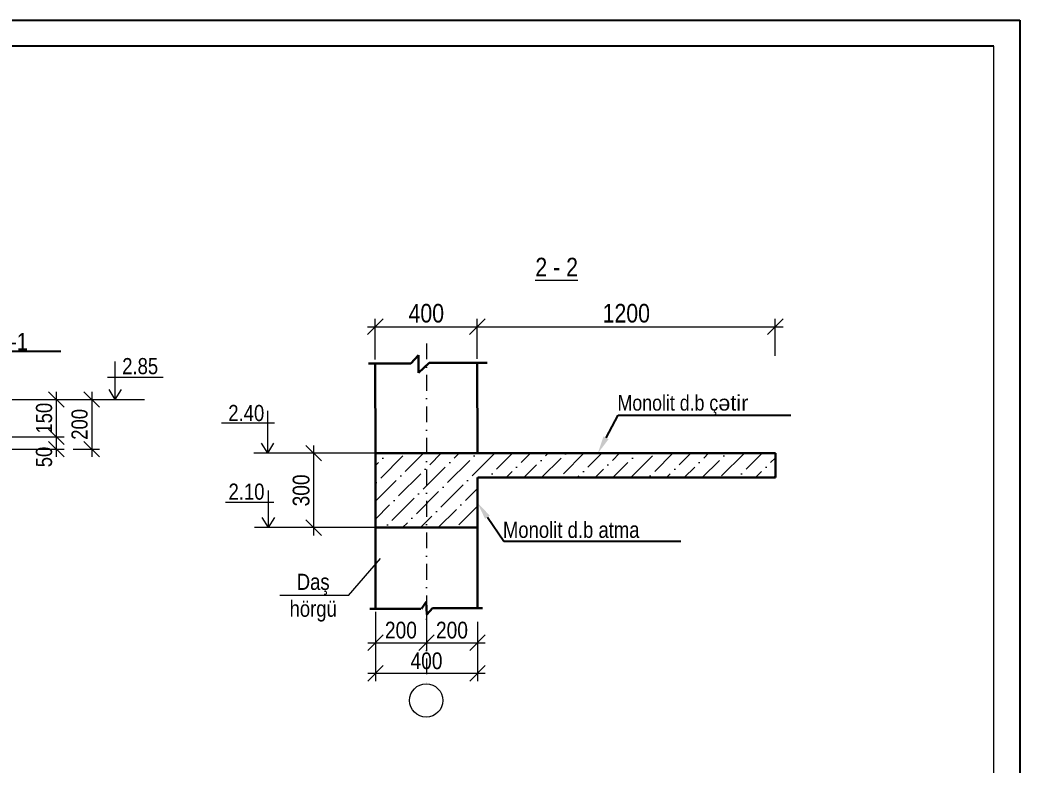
# Model space of a CAD drawing. Header units: millimetres. Extents: x 806395 to 1617731, y -246149 to 193681.
# Drawn here: x 1601588 to 1617712, y -137578 to -125561 of the extents above; entities that cross this region are included whole.
import ezdxf
from ezdxf import colors
from ezdxf.entities.mleader import LeaderData, LeaderLine
from ezdxf.math import Vec2, Vec3

# ---------------------------------------------------------------- set-up
doc = ezdxf.new("R2010")
doc.units = ezdxf.units.MM
doc.linetypes.add('DASHDOTX2', pattern=[50.8, 25.4, -12.7, 0, -12.7])
doc.layers.add('Ox xetti', color=7, linetype='Continuous')
doc.styles.add('style1', font='A3TI(LA).TTF', dxfattribs={"height": 400})
doc.styles.add('style6', font='ARIALN.TTF', dxfattribs={"height": 300})
doc.dimstyles.new('DIM_100', dxfattribs={"dimscale": 100, "dimtxt": 400, "dimasz": 2.5, "dimexe": 1.25, "dimexo": 0.625, "dimtad": 1, "dimdec": 0, "dimtxsty": 'style1', "dimblk": 'OBLIQUE', "dimcen": 2.5, "dimdle": 1.25, "dimclrd": 251, "dimclre": 251, "dimaunit": 1, "dimadec": 3, "dimazin": 0, "dimtfac": 1, "dimtdec": 0, "dimtmove": 1, "dimatfit": 3, "dimfxl": 1.25, "dimlwd": 13, "dimlwe": 5, "dimarcsym": 0})

# ---------------------------------------------------------------- blocks, each defined once
blk = doc.blocks.new('_Oblique')
at = {"color": 0, "linetype": 'ByBlock', "lineweight": -2}
blk.add_line((-0.5, -0.5), (0.5, 0.5), dxfattribs=at)
blk = doc.blocks.new('*D276')
at = {"color": 251, "linetype": 'ByBlock', "lineweight": 13, "ltscale": 15, "transparency": 16777216}
blk.add_line((1602173, -131559), (1602173, -132410), dxfattribs=at)
at = {"color": 251, "lineweight": 5, "ltscale": 15, "transparency": 16777216}
for p, q in [((1601696, -131684), (1602298, -131684)), ((1601493, -132285), (1602298, -132285))]:
    blk.add_line(p, q, dxfattribs=at)
at = {"layer": 'Defpoints', "color": 0, "ltscale": 15, "transparency": 16777216}
for p in [(1601634, -131684), (1601431, -132285), (1602173, -132285)]:
    blk.add_point(p, dxfattribs=at)
at = {"color": 251, "lineweight": 13, "ltscale": 15, "transparency": 16777216, "xscale": 250, "yscale": 250, "zscale": 250}
for p, rotation in [((1602173, -131684), 90), ((1602173, -132285), 270)]:
    blk.add_blockref('_Oblique', p, dxfattribs=dict(at, rotation=rotation))
at = {"color": 0, "lineweight": 15, "ltscale": 15, "transparency": 16777216, "insert": (1601977, -131984), "char_height": 300, "attachment_point": 5, "rotation": 90, "style": 'style6'}
blk.add_mtext('{\\H0.86667x;150}', dxfattribs=at)
blk = doc.blocks.new('*D277')
at = {"color": 251, "linetype": 'ByBlock', "lineweight": 13, "transparency": 16777216}
blk.add_line((1602744, -131559), (1602744, -132610), dxfattribs=at)
at = {"color": 251, "lineweight": 5, "transparency": 16777216}
for p, q in [((1600413, -131684), (1602869, -131684)), ((1602447, -132485), (1602869, -132485))]:
    blk.add_line(p, q, dxfattribs=at)
at = {"layer": 'Defpoints', "color": 0, "transparency": 16777216}
for p in [(1600351, -131684), (1602385, -132485), (1602744, -132485)]:
    blk.add_point(p, dxfattribs=at)
at = {"color": 251, "lineweight": 13, "transparency": 16777216, "xscale": 250, "yscale": 250, "zscale": 250}
for p, rotation in [((1602744, -131684), 90), ((1602744, -132485), 270)]:
    blk.add_blockref('_Oblique', p, dxfattribs=dict(at, rotation=rotation))
at = {"color": 0, "transparency": 16777216, "insert": (1602549, -132084), "char_height": 300, "attachment_point": 5, "rotation": 90, "style": 'style6'}
blk.add_mtext('{\\H0.86667x;200}', dxfattribs=at)
blk = doc.blocks.new('*D278')
at = {"color": 251, "linetype": 'ByBlock', "lineweight": 13, "transparency": 16777216}
blk.add_line((1602173, -132160), (1602173, -132610), dxfattribs=at)
at = {"color": 251, "lineweight": 5, "transparency": 16777216}
for p, q in [((1600557, -132285), (1602298, -132285)), ((1600557, -132485), (1602298, -132485))]:
    blk.add_line(p, q, dxfattribs=at)
at = {"layer": 'Defpoints', "color": 0, "transparency": 16777216}
for p in [(1600495, -132285), (1600495, -132485), (1602173, -132485)]:
    blk.add_point(p, dxfattribs=at)
at = {"color": 251, "lineweight": 13, "transparency": 16777216, "xscale": 250, "yscale": 250, "zscale": 250}
for p, rotation in [((1602173, -132285), 90), ((1602173, -132485), 270)]:
    blk.add_blockref('_Oblique', p, dxfattribs=dict(at, rotation=rotation))
at = {"color": 0, "transparency": 16777216, "insert": (1601977, -132610), "char_height": 300, "attachment_point": 5, "rotation": 90, "style": 'style6'}
blk.add_mtext('{\\H0.86667x;50}', dxfattribs=at)
blk = doc.blocks.new('*D286')
at = {"color": 251, "lineweight": 5, "transparency": 16777216}
for p, q in [((1607317, -131038), (1607317, -130383)), ((1608961, -131027), (1608961, -130383))]:
    blk.add_line(p, q, dxfattribs=at)
at = {"color": 251, "linetype": 'ByBlock', "lineweight": 13, "transparency": 16777216}
blk.add_line((1607192, -130508), (1609086, -130508), dxfattribs=at)
at = {"layer": 'Defpoints', "color": 0, "transparency": 16777216}
for p in [(1608961, -130508), (1607317, -131100), (1608961, -131090)]:
    blk.add_point(p, dxfattribs=at)
at = {"color": 251, "lineweight": 13, "transparency": 16777216, "xscale": 250, "yscale": 250, "zscale": 250, "rotation": 180}
blk.add_blockref('_Oblique', (1607317, -130508), dxfattribs=at)
at = {"color": 251, "lineweight": 13, "transparency": 16777216, "xscale": 250, "yscale": 250, "zscale": 250}
blk.add_blockref('_Oblique', (1608961, -130508), dxfattribs=at)
at = {"color": 0, "transparency": 16777216, "insert": (1608139, -130293), "char_height": 300, "attachment_point": 5, "style": 'style6'}
blk.add_mtext('400', dxfattribs=at)
blk = doc.blocks.new('*D287')
at = {"color": 251, "lineweight": 5, "transparency": 16777216}
for p, q in [((1608961, -130977), (1608961, -130383)), ((1613767, -130977), (1613767, -130383))]:
    blk.add_line(p, q, dxfattribs=at)
at = {"color": 251, "linetype": 'ByBlock', "lineweight": 13, "transparency": 16777216}
blk.add_line((1608836, -130508), (1613892, -130508), dxfattribs=at)
at = {"layer": 'Defpoints', "color": 0, "transparency": 16777216}
for p in [(1613767, -130508), (1608961, -131040), (1613767, -131040)]:
    blk.add_point(p, dxfattribs=at)
at = {"color": 251, "lineweight": 13, "transparency": 16777216, "xscale": 250, "yscale": 250, "zscale": 250, "rotation": 180}
blk.add_blockref('_Oblique', (1608961, -130508), dxfattribs=at)
at = {"color": 251, "lineweight": 13, "transparency": 16777216, "xscale": 250, "yscale": 250, "zscale": 250}
blk.add_blockref('_Oblique', (1613767, -130508), dxfattribs=at)
at = {"color": 0, "transparency": 16777216, "insert": (1611364, -130293), "char_height": 300, "attachment_point": 5, "style": 'style6'}
blk.add_mtext('1{\\fArial Narrow|b0|i0|c238|p34;2}00', dxfattribs=at)
blk = doc.blocks.new('*D288')
at = {"color": 251, "linetype": 'ByBlock', "lineweight": 13, "transparency": 16777216}
blk.add_line((1606322, -132424), (1606322, -133874), dxfattribs=at)
at = {"color": 251, "lineweight": 5, "transparency": 16777216}
for p, q in [((1607044, -132549), (1606197, -132549)), ((1607044, -133749), (1606197, -133749))]:
    blk.add_line(p, q, dxfattribs=at)
at = {"layer": 'Defpoints', "color": 0, "transparency": 16777216}
for p in [(1607107, -132549), (1606322, -133749), (1607107, -133749)]:
    blk.add_point(p, dxfattribs=at)
at = {"color": 251, "lineweight": 13, "transparency": 16777216, "xscale": 250, "yscale": 250, "zscale": 250}
for p, rotation in [((1606322, -132549), 90), ((1606322, -133749), 270)]:
    blk.add_blockref('_Oblique', p, dxfattribs=dict(at, rotation=rotation))
at = {"color": 0, "transparency": 16777216, "insert": (1606122, -133149), "char_height": 300, "attachment_point": 5, "rotation": 90, "style": 'style6'}
blk.add_mtext('{\\H0.9x;300}', dxfattribs=at)
blk = doc.blocks.new('*D289')
at = {"color": 251, "lineweight": 5, "transparency": 16777216}
for p, q in [((1607319, -135105), (1607319, -135730)), ((1608142, -135111), (1608142, -135730))]:
    blk.add_line(p, q, dxfattribs=at)
at = {"color": 251, "linetype": 'ByBlock', "lineweight": 13, "transparency": 16777216}
blk.add_line((1607194, -135605), (1608267, -135605), dxfattribs=at)
at = {"layer": 'Defpoints', "color": 0, "transparency": 16777216}
for p in [(1607319, -135042), (1608142, -135049), (1608142, -135605)]:
    blk.add_point(p, dxfattribs=at)
at = {"color": 251, "lineweight": 13, "transparency": 16777216, "xscale": 250, "yscale": 250, "zscale": 250, "rotation": 180}
blk.add_blockref('_Oblique', (1607319, -135605), dxfattribs=at)
at = {"color": 251, "lineweight": 13, "transparency": 16777216, "xscale": 250, "yscale": 250, "zscale": 250}
blk.add_blockref('_Oblique', (1608142, -135605), dxfattribs=at)
at = {"color": 0, "transparency": 16777216, "insert": (1607730, -135404), "char_height": 300, "attachment_point": 5, "style": 'style6'}
blk.add_mtext('{\\H0.9x;200}', dxfattribs=at)
blk = doc.blocks.new('*D290')
at = {"color": 251, "lineweight": 5, "transparency": 16777216}
for p, q in [((1608142, -135111), (1608142, -135730)), ((1608964, -135269), (1608964, -135730))]:
    blk.add_line(p, q, dxfattribs=at)
at = {"color": 251, "linetype": 'ByBlock', "lineweight": 13, "transparency": 16777216}
blk.add_line((1608017, -135605), (1609089, -135605), dxfattribs=at)
at = {"layer": 'Defpoints', "color": 0, "transparency": 16777216}
for p in [(1608142, -135049), (1608964, -135206), (1608964, -135605)]:
    blk.add_point(p, dxfattribs=at)
at = {"color": 251, "lineweight": 13, "transparency": 16777216, "xscale": 250, "yscale": 250, "zscale": 250, "rotation": 180}
blk.add_blockref('_Oblique', (1608142, -135605), dxfattribs=at)
at = {"color": 251, "lineweight": 13, "transparency": 16777216, "xscale": 250, "yscale": 250, "zscale": 250}
blk.add_blockref('_Oblique', (1608964, -135605), dxfattribs=at)
at = {"color": 0, "transparency": 16777216, "insert": (1608553, -135404), "char_height": 300, "attachment_point": 5, "style": 'style6'}
blk.add_mtext('{\\H0.9x;200}', dxfattribs=at)
blk = doc.blocks.new('*D291')
at = {"color": 251, "lineweight": 5, "transparency": 16777216}
for p, q in [((1607319, -135105), (1607319, -136224)), ((1608964, -135457), (1608964, -136224))]:
    blk.add_line(p, q, dxfattribs=at)
at = {"color": 251, "linetype": 'ByBlock', "lineweight": 13, "transparency": 16777216}
blk.add_line((1607194, -136099), (1609089, -136099), dxfattribs=at)
at = {"layer": 'Defpoints', "color": 0, "transparency": 16777216}
for p in [(1607319, -135042), (1608964, -135394), (1608964, -136099)]:
    blk.add_point(p, dxfattribs=at)
at = {"color": 251, "lineweight": 13, "transparency": 16777216, "xscale": 250, "yscale": 250, "zscale": 250, "rotation": 180}
blk.add_blockref('_Oblique', (1607319, -136099), dxfattribs=at)
at = {"color": 251, "lineweight": 13, "transparency": 16777216, "xscale": 250, "yscale": 250, "zscale": 250}
blk.add_blockref('_Oblique', (1608964, -136099), dxfattribs=at)
at = {"color": 0, "transparency": 16777216, "insert": (1608142, -135899), "char_height": 300, "attachment_point": 5, "style": 'style6'}
blk.add_mtext('{\\H0.9x;400}', dxfattribs=at)
blk = doc.blocks.new('vververvg')
at = {"color": 1, "lineweight": 25}
blk.add_line((1575731, -20955), (1617734, -20955), dxfattribs=at)
at = {"color": 0, "lineweight": 25}
blk.add_line((1617734, -20955), (1617734, -50629), dxfattribs=at)
at = {"color": 1, "lineweight": 25, "ltscale": 15}
blk.add_line((1617212, -21477), (1577820, -21477), dxfattribs=at)
at = {"color": 0, "lineweight": 5, "ltscale": 15}
blk.add_line((1617212, -50106), (1617212, -21477), dxfattribs=at)

msp = doc.modelspace()

# ---------------------------------------------------------------- hatches: boundary and pattern name
at = {"lineweight": 9}
h = msp.add_hatch(dxfattribs=at)
h.set_pattern_fill('ANSI36', color=256, scale=64)
h.set_pattern_definition([(45, (803706.95, 9941.81), (107.763073, 395.13127), [508, -101.6, 0, -101.6])])
h.paths.add_polyline_path([(1607333.705, -132549.846), (1607319.228, -132549.033), (1607319.228, -133748.928), (1608964.156, -133748.928), (1608964.156, -133148.957), (1608964.156, -132943.045), (1608967.605, -132943.045), (1613767.141, -132943.045), (1613767.141, -132549.846), (1608965.349, -132549.846)])

# ---------------------------------------------------------------- linework, layer by layer
at = {"color": 0, "lineweight": 13}
msp.add_line((1603125.194, -131684.311), (1603125.194, -131071.407), dxfattribs=at)
at = {"lineweight": 13, "ltscale": 50}
for p, q in [((1607891.097, -131100.149), (1608013.957, -130967.214)), ((1608013.957, -130967.214), (1608013.957, -131253.53)), ((1608013.957, -131253.53), (1608187.98, -131089.919)), ((1608187.98, -131089.919), (1609119.485, -131089.919)), ((1605582.999, -132549.033), (1605582.999, -131868.157)), ((1604836.597, -132059.248), (1605693.909, -132059.248)), ((1607319.228, -132549.033), (1605356.728, -132549.033)), ((1607319.228, -132548.928), (1607319.228, -133761.102)), ((1607333.705, -132549.846), (1608965.349, -132549.846)), ((1605594.876, -133748.928), (1605594.876, -133152.572)), ((1608964.156, -133148.957), (1608964.156, -133761.102)), ((1604900.522, -133336.596), (1605679.88, -133336.596)), ((1607319.228, -133748.928), (1605369.383, -133748.928))]:
    msp.add_line(p, q, dxfattribs=at)
at = {"lineweight": 30, "ltscale": 50}
for p, q in [((1607891.097, -131100.149), (1608013.957, -130967.214)), ((1608013.957, -130967.214), (1608013.957, -131253.53)), ((1607206.037, -131100.149), (1607891.097, -131100.149)), ((1607319.228, -132548.928), (1607317.398, -131100.149)), ((1608013.957, -131253.53), (1608187.98, -131089.919)), ((1608187.98, -131089.919), (1609119.485, -131089.919)), ((1608960.757, -131089.919), (1608965.349, -132549.846)), ((1607319.228, -132548.928), (1607319.228, -135060.729)), ((1608965.349, -132549.846), (1613767.141, -132549.846)), ((1613767.141, -132549.846), (1613767.141, -132943.045)), ((1613767.141, -132943.045), (1608967.605, -132943.045)), ((1608964.156, -133148.957), (1608964.156, -135046.629)), ((1608060.744, -135057.204), (1608134.865, -134944.403)), ((1608134.865, -134944.403), (1608145.459, -135152.397)), ((1607226.784, -135060.729), (1608053.694, -135060.729)), ((1608145.459, -135152.397), (1608237.189, -135046.629)), ((1608237.189, -135046.629), (1609043.301, -135046.629))]:
    msp.add_line(p, q, dxfattribs=at)
at = {"color": 7, "lineweight": 13}
msp.add_line((1602997.696, -131324.245), (1603898.724, -131324.245), dxfattribs=at)
at = {"color": 7, "lineweight": 13, "ltscale": 80}
msp.add_line((1602590.979, -131684.311), (1603593.134, -131684.311), dxfattribs=at)
at = {"lineweight": 30}
for p, q in [((1608965.349, -132549.846), (1607319.228, -132549.033)), ((1607319.228, -133748.928), (1608964.156, -133748.928))]:
    msp.add_line(p, q, dxfattribs=at)
at = {"color": 0, "lineweight": 15, "ltscale": 30}
for p, q in [((1608964.156, -133148.957), (1608964.156, -132943.045)), ((1608964.156, -132943.045), (1608967.605, -132943.045))]:
    msp.add_line(p, q, dxfattribs=at)
at = {"color": 0, "lineweight": 30, "ltscale": 30}
msp.add_line((1608964.156, -133148.957), (1608964.156, -132943.045), dxfattribs=at)
at = {"lineweight": 9}
for q in [(1607398.647, -134249.931), (1605775.721, -134845.501)]:
    msp.add_line((1606887.388, -134845.501), q, dxfattribs=at)
at = {"color": 7, "lineweight": 13, "ltscale": 15}
for points in [[(1603125.194, -131684.311), (1603024.999, -131522.132)], [(1603125.194, -131684.311), (1603225.39, -131522.132)], [(1605582.999, -132549.033), (1605482.803, -132386.854)], [(1605582.999, -132549.033), (1605683.194, -132386.854)], [(1605594.876, -133748.928), (1605494.68, -133586.749)], [(1605594.876, -133748.928), (1605695.071, -133586.749)]]:
    msp.add_lwpolyline(points, dxfattribs=at)
at = {"lineweight": 20, "ltscale": 15}
msp.add_circle((1608137.988, -136536.589), 268.027, dxfattribs=at)
at = {"layer": 'Ox xetti', "linetype": 'DASHDOTX2', "lineweight": 15, "ltscale": 10}
msp.add_line((1608141.628, -130778.645), (1608141.628, -136268.587), dxfattribs=at)

# ---------------------------------------------------------------- block references
at = {"xscale": 0.8099221022248557, "yscale": 0.8099221022248557, "zscale": 0.8099221022248557}
msp.add_blockref('vververvg', (307473.139, -108589.818), dxfattribs=at)

# ---------------------------------------------------------------- texts
at = {"lineweight": 15, "ltscale": 1500, "insert": (1609897.337, -129396.535), "char_height": 300, "width": 3782.22222, "attachment_point": 1, "style": 'style6'}
msp.add_mtext('{\\L2\\fArial Narrow|b0|i0|c238|p34; \\fArial Narrow|b0|i0|c204|p34;-\\fArial Narrow|b0|i0|c238|p34; \\fArial Narrow|b0|i0|c204|p34;2}', dxfattribs=at)
at = {"lineweight": 9, "insert": (1603236.094, -131014.222), "char_height": 260.001, "width": 23117.86605, "attachment_point": 1, "style": 'style6'}
msp.add_mtext('2.85', dxfattribs=at)
at = {"lineweight": 13, "ltscale": 50, "insert": (1604946.657, -131770.488), "char_height": 260.001, "attachment_point": 1, "style": 'style6'}
msp.add_mtext('{\\fArial Narrow|b0|i0|c238|p34;2.40}', dxfattribs=at)
at = {"lineweight": 13, "ltscale": 50, "insert": (1604950.455, -133038.695), "char_height": 260.001, "width": 3.90493, "attachment_point": 1, "style": 'style6'}
msp.add_mtext('{\\fArial Narrow|b0|i0|c238|p34;2.10}', dxfattribs=at)
at = {"color": 3, "linetype": 'ByBlock', "lineweight": 9, "insert": (1606315.594, -134493.551), "char_height": 260, "attachment_point": 2, "style": 'style6'}
msp.add_mtext('{\\C256;D\\fArial Narrow|b0|i0|c238|p34;aş \\Phörgü    }', dxfattribs=at)

# ---------------------------------------------------------------- dimensions: what is measured, and where the dimension line sits
for base, p1, p2, text, picture, middle in [((1608960.757, -130508.295), (1607317.398, -131100.009), (1608960.757, -131089.919), '400', '*D286', (1608139.078, -130292.623)), ((1613767.141, -130508.295), (1608960.757, -131039.919), (1613767.141, -131039.919), '1{\\fArial Narrow|b0|i0|c238|p34;2}00', '*D287', (1611363.949, -130292.623)), ((1608964.156, -136099.333), (1607319.228, -135042.297), (1608964.156, -135394.377), '{\\H0.9x;400}', '*D291', (1608141.692, -135898.978))]:
    dim = msp.add_linear_dim(base=base, p1=p1, p2=p2, text=text, dimstyle='DIM_100', override={"dimtxsty": 'style6'})
    dim.commit()
    dim.dimension.update_dxf_attribs({"geometry": picture, "text_midpoint": middle})
for base, p1, p2, text, picture, middle in [((1602744.005, -132484.591), (1600350.674, -131684.311), (1602384.837, -132484.591), '{\\H0.86667x;200}', '*D277', (1602548.756, -132084.451)), ((1606322.488, -133748.928), (1607106.688, -132548.928), (1607106.688, -133748.928), '{\\H0.9x;300}', '*D288', (1606122.133, -133148.928))]:
    dim = msp.add_linear_dim(base=base, p1=p1, p2=p2, angle=90, text=text, dimstyle='DIM_100', override={"dimtxsty": 'style6'})
    dim.commit()
    dim.dimension.update_dxf_attribs({"geometry": picture, "text_midpoint": middle})
at = {"color": 7, "lineweight": 15, "ltscale": 15}
dim = msp.add_linear_dim(base=(1602172.734, -132284.521), p1=(1601633.626, -131684.311), p2=(1601430.592, -132284.521), angle=90, text='{\\H0.86667x;150}', dimstyle='DIM_100', override={"dimlfac": 0.25, "dimtxsty": 'style6'}, dxfattribs=at)
dim.commit()
dim.dimension.update_dxf_attribs({"geometry": '*D276', "text_midpoint": (1602172.734, -131984.416), "dimtype": 160})
dim = msp.add_linear_dim(base=(1602172.734, -132484.591), p1=(1600494.51, -132284.521), p2=(1600494.51, -132484.591), angle=90, text='{\\H0.86667x;50}', dimstyle='DIM_100', override={"dimtxsty": 'style6'})
dim.commit()
dim.dimension.update_dxf_attribs({"geometry": '*D278', "text_midpoint": (1602172.734, -132609.591), "dimtype": 160})
for base, p1, p2, picture, middle in [((1608141.628, -135604.828), (1607319.228, -135042.297), (1608141.628, -135048.965), '*D289', (1607730.428, -135604.828)), ((1608964.156, -135604.828), (1608141.628, -135048.965), (1608964.156, -135206.461), '*D290', (1608552.892, -135604.828))]:
    dim = msp.add_linear_dim(base=base, p1=p1, p2=p2, text='{\\H0.9x;200}', dimstyle='DIM_100', override={"dimtxsty": 'style6'})
    dim.commit()
    dim.dimension.update_dxf_attribs({"geometry": picture, "text_midpoint": middle, "dimtype": 160})

# ---------------------------------------------------------------- leaders
at = {"color": 3, "linetype": 'ByBlock', "lineweight": 9}
ml = msp.add_multileader_mtext('Standard', dxfattribs=at)
ml.set_content('{\\fArial Narrow|b0|i0|c238|p34;\\H1.1667x;\\C256;Mtv -1\\H0.85714x;      }', color=3, style='style6')
ml.set_leader_properties()
ml.build(insert=Vec2(0, 0))
ml.multileader.update_dxf_attribs({"text_left_attachment_type": 6, "text_right_attachment_type": 6, "dogleg_length": 0.36, "arrow_head_size": 352.123})
ctx = ml.context
ctx.base_point, ctx.char_height, ctx.arrow_head_size, ctx.landing_gap_size, ctx.plane_origin = Vec3(1600865.152, -130903.862), 240.084, 352.123, 0.158, Vec3(1594620.946, -134717.113)
ctx.left_attachment, ctx.right_attachment, ctx.text_align_type = 6, 6, 1
notes = []
notes.append((ctx, [(0, (1, 1, 0), (1600864.864, -130903.862), (1, 0), 0.288, [(0, [(1600458.969, -131674.613)], 0, [])])]))
ctx.mtext.insert, ctx.mtext.alignment, ctx.mtext.flow_direction = Vec3(1601269.42, -130607.757), 2, 5
ml = msp.add_multileader_mtext('Standard', dxfattribs=at)
ml.set_content('{\\fArial Narrow|b0|i0|c238|p34;\\C256;Monolit d.b ç\\fArial|b0|i0|c0|p34;ə\\fArial|b0|i0|c238|p34;tir}', color=3, style='style6')
ml.set_leader_properties()
ml.build(insert=Vec2(0, 0))
ml.multileader.update_dxf_attribs({"text_left_attachment_type": 6, "text_right_attachment_type": 6, "dogleg_length": 0.36, "arrow_head_size": 281.699})
ctx = ml.context
ctx.base_point, ctx.char_height, ctx.arrow_head_size, ctx.landing_gap_size, ctx.plane_origin = Vec3(1611231.017, -131933.245), 250, 281.699, 0.127, Vec3(1606235.653, -134983.846)
ctx.left_attachment, ctx.right_attachment, ctx.text_align_type = 6, 6, 1
notes.append((ctx, [(0, (1, 1, 0), (1611230.787, -131933.245), (1, 0), 0.23, [(0, [(1610906.071, -132549.846)], 0, [])])]))
ctx.mtext.insert, ctx.mtext.alignment, ctx.mtext.flow_direction = Vec3(1612277.444, -131611.622), 2, 5
ml = msp.add_multileader_mtext('Standard', dxfattribs=at)
ml.set_content('{\\fArial Narrow|b0|i0|c238|p34;\\C256;Monolit d.b \\fArial Narrow|b0|i0|c204|p34;atma}', color=3, style='style6')
ml.set_leader_properties()
ml.build(insert=Vec2(0, 0))
ml.multileader.update_dxf_attribs({"text_left_attachment_type": 6, "text_right_attachment_type": 6, "dogleg_length": 0.36, "arrow_head_size": 281.699})
ctx = ml.context
ctx.base_point, ctx.char_height, ctx.arrow_head_size, ctx.landing_gap_size, ctx.plane_origin = Vec3(1609392.361, -133966.435), 260, 281.699, 0.127, Vec3(1604396.996, -130915.835)
ctx.left_attachment, ctx.right_attachment, ctx.text_align_type = 6, 6, 1
notes.append((ctx, [(0, (1, 1, 0), (1609392.13, -133966.435), (1, 0), 0.23, [(0, [(1608964.156, -133349.834)], 0, [])])]))
ctx.mtext.insert, ctx.mtext.alignment, ctx.mtext.flow_direction = Vec3(1610475.939, -133654.435), 2, 5
for ctx, leaders in notes:
    for number, flags, end, landing, length, lines in leaders:
        leader = LeaderData()
        leader.index, (leader.has_last_leader_line, leader.has_dogleg_vector, leader.attachment_direction) = number, flags
        leader.last_leader_point, leader.dogleg_vector, leader.dogleg_length = Vec3(end), Vec3(landing), length
        for number, points, colour, breaks in lines:
            line = LeaderLine()
            line.index, line.vertices, line.color, line.breaks = number, Vec3.list(points), colors.encode_raw_color(colour), breaks
            leader.lines.append(line)
        ctx.leaders.append(leader)

doc.saveas('drawing.dxf')
